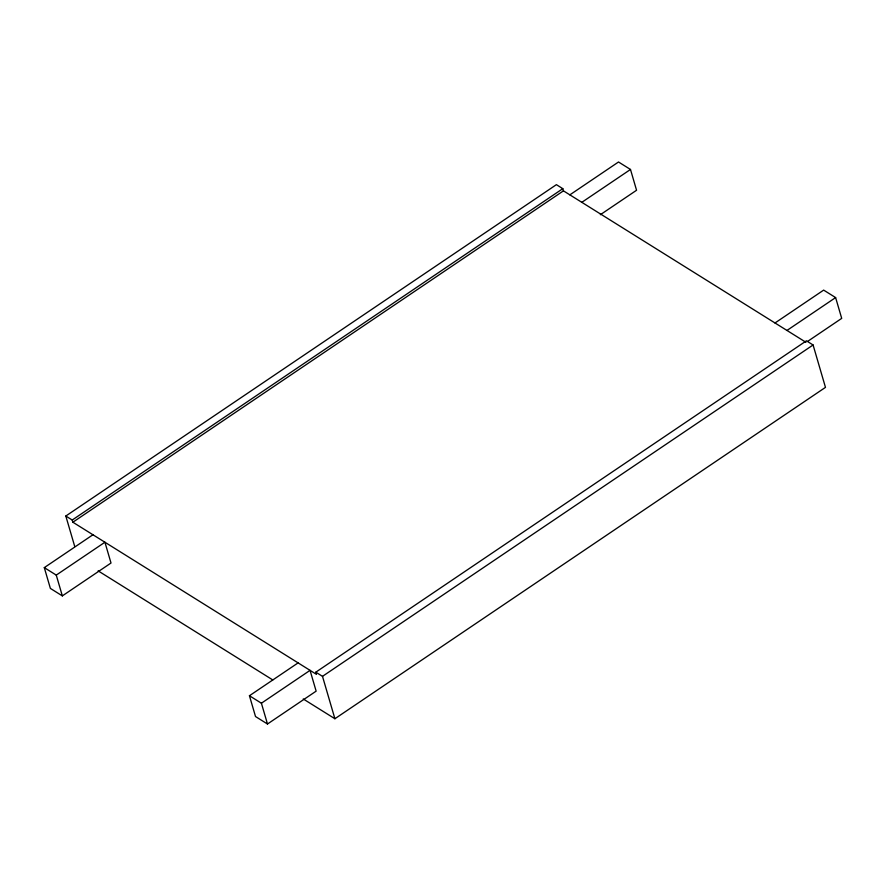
<?xml version="1.0" encoding="UTF-8"?>
<svg xmlns="http://www.w3.org/2000/svg" width="886" height="886" viewBox="0 0 886 886"><rect width="100%" height="100%" fill="white"/><g stroke="black" fill="none" stroke-linecap="round" stroke-linejoin="round"><path stroke-width="1.33" d="M74.734 546.496L65.819 516.029L556.397 184.665L562.809 188.663L563.452 190.855L805.939 342.295M65.819 516.029L72.231 520.027L562.809 188.663M72.231 520.027L72.873 522.219L563.452 190.855M569.864 194.854L618.517 161.994L630.489 169.47L636.558 190.257L600.354 214.711M581.825 202.329L630.489 169.47M44.3 567.627L56.261 575.103L104.925 542.232L111.005 563.02L62.341 595.89L50.38 588.415L44.3 567.627L92.952 534.756M774.995 322.98L823.659 290.11L835.62 297.585L841.7 318.373L807.755 341.309M786.967 330.456L835.62 297.585M249.442 695.743L261.403 703.218L310.056 670.359L316.136 691.146L267.483 724.006L255.511 716.53L249.442 695.743L298.095 662.883M72.873 522.219L316.468 674.357L315.826 672.175L806.415 340.811L813.082 344.975L825.475 387.37L334.897 718.734L303.245 698.965M315.826 672.175L322.493 676.339L813.082 344.975M98.136 570.861L272.777 679.939M322.493 676.339L334.897 718.734M261.403 703.218L267.483 724.006M56.261 575.103L62.341 595.89"/></g></svg>
